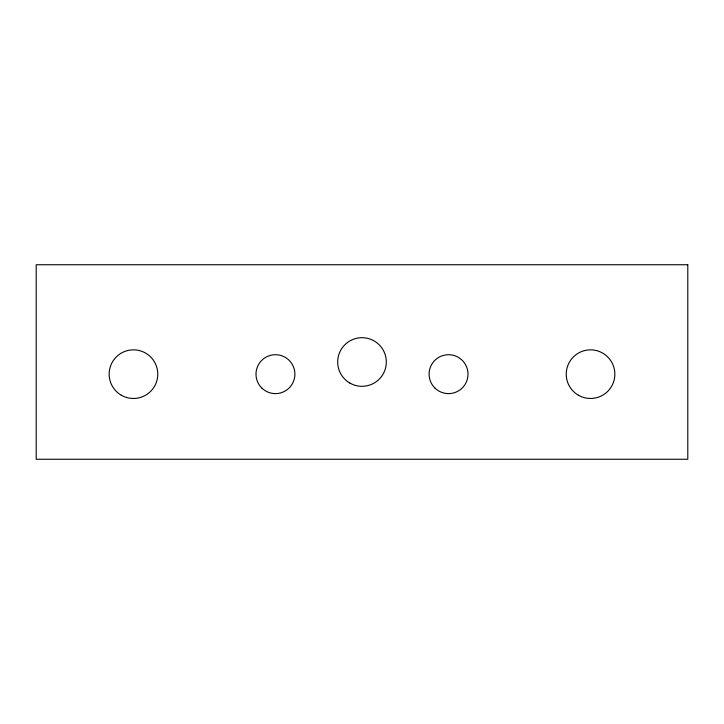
<?xml version="1.0" encoding="UTF-8"?>
<svg xmlns="http://www.w3.org/2000/svg" width="724" height="724" viewBox="0 0 724 724"><rect width="100%" height="100%" fill="white"/><g stroke="black" fill="none" stroke-linecap="round" stroke-linejoin="round"><path stroke-width="1.09" d="M687.8 264.749L36.2 264.749L36.2 459.251L687.8 459.251L687.8 264.749M261.69 387.91A19.448 19.448 0 0 0 294.234 379.195A19.448 19.448 0 0 0 270.414 355.366A19.448 19.448 0 0 0 261.69 387.91M121.297 395.214A24.317 24.317 0 0 0 157.769 374.154A24.317 24.317 0 0 0 121.297 353.104A24.317 24.317 0 0 0 121.297 395.214M578.386 395.214A24.317 24.317 0 0 0 614.857 374.154A24.317 24.317 0 0 0 578.386 353.104A24.317 24.317 0 0 0 578.386 395.214M349.846 383.059A24.317 24.317 0 0 0 386.317 362A24.317 24.317 0 0 0 349.846 340.941A24.317 24.317 0 0 0 349.846 383.059M434.798 387.91A19.448 19.448 0 0 0 467.342 379.195A19.448 19.448 0 0 0 443.522 355.366A19.448 19.448 0 0 0 434.798 387.91"/></g></svg>
